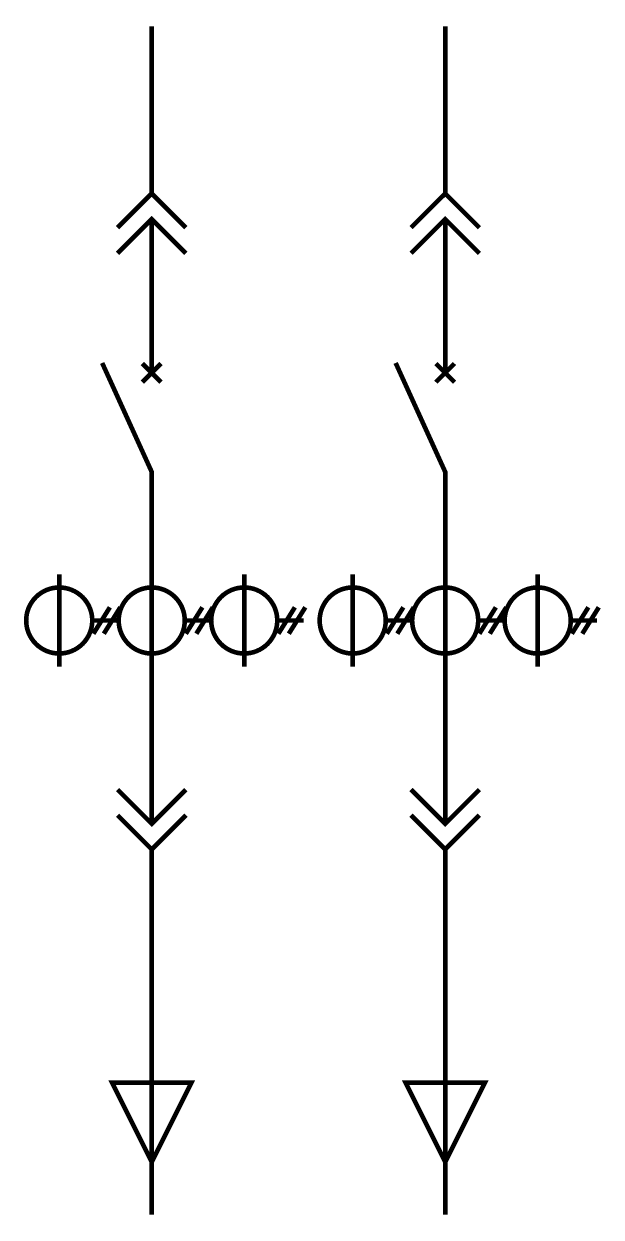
# Model space of a CAD drawing. Extents: x -9422388 to 15610651, y -1992469 to 953794.
# Drawn here: x -9422388 to -9419135, y -708083 to -701355 of the extents above; entities that cross this region are included whole.
import ezdxf

# ---------------------------------------------------------------- set-up
doc = ezdxf.new("R2010")
doc.units = 0
doc.header["$LTSCALE"] = 1000
for name, color, linetype in [('ELEMENT', 3, 'Continuous'), ('WIRE-母线', 6, 'Continuous'), ('WIRE-系统', 4, 'Continuous')]:
    doc.layers.add(name, color=color, linetype=linetype)
doc.styles.get("Standard").update_dxf_attribs({"font": 'gbenor.shx', "bigfont": 'gbcbig.shx'})

# ---------------------------------------------------------------- blocks, each defined once
blk = doc.blocks.new('$element$00000584')
at = {"const_width": 0.0233}
for points in [[(0, 0), (0, -1)], [(-0.4667, -0.2667), (-0.4667, -0.7333)], [(0.4667, -0.2667), (0.4667, -0.7333)], [(-0.2111, -0.4333), (-0.2944, -0.5667)], [(-0.1583, -0.4333), (-0.2417, -0.5667)], [(0.2556, -0.4333), (0.1723, -0.5667)], [(0.3083, -0.4333), (0.225, -0.5667)], [(0.7223, -0.4333), (0.6389, -0.5667)], [(0.775, -0.4333), (0.6917, -0.5667)], [(-0.3, -0.5), (-0.1667, -0.5)], [(0.1667, -0.5), (0.3, -0.5)], [(0.6333, -0.5), (0.7667, -0.5)]]:
    blk.add_lwpolyline(points, dxfattribs=at)
for points in [[(-0.4667, -0.3333, 1), (-0.4667, -0.6667, 1), (-0.4667, -0.3333)], [(0, -0.3333, 1), (0, -0.6667, 1), (0, -0.3333)], [(0.4667, -0.3333, 1), (0.4667, -0.6667, 1), (0.4667, -0.3333)]]:
    blk.add_lwpolyline(points, format="xyb", close=True, dxfattribs=at)
at = {"flags": 9}
blk.add_attdef('S', (0, 0), '', height=0.00000667, dxfattribs=at)
blk = doc.blocks.new('$element$00000388')
at = {"const_width": 0.0233}
for points in [[(0, 0), (0, -1)], [(-0.2, -0.3333), (0.2, -0.3333), (0, -0.7333), (-0.2, -0.3333)]]:
    blk.add_lwpolyline(points, dxfattribs=at)
at = {"flags": 9}
blk.add_attdef('S', (0, 0), '', height=0.00000667, dxfattribs=at)
blk = doc.blocks.new('$element$00000656')
at = {"const_width": 0.0233}
for points in [[(0, 0), (0, -0.5259)], [(-0.1724, -0.3534), (0, -0.5259), (0.1724, -0.3534)], [(-0.1724, -0.4828), (0, -0.6552), (0.1724, -0.4828)], [(0, -1), (0, -0.6552)]]:
    blk.add_lwpolyline(points, dxfattribs=at)
at = {"flags": 9}
blk.add_attdef('S', (0, 0), '', height=0.00000667, dxfattribs=at)
blk = doc.blocks.new('$element$00000576')
at = {"const_width": 0.0233}
for points in [[(0, 0), (0, -0.25)], [(0, -1), (0, -0.75), (-0.25, -0.2)], [(-0.0471, -0.2971), (0.0471, -0.2029)], [(-0.0471, -0.2029), (0.0471, -0.2971)]]:
    blk.add_lwpolyline(points, dxfattribs=at)
at = {"flags": 9}
blk.add_attdef('S', (0, 0), '', height=0.00000667, dxfattribs=at)
blk = doc.blocks.new('$element$00000360')
at = {"const_width": 0.0233}
for points in [[(0, 0), (0, -0.3448)], [(-0.1724, -0.5172), (0, -0.3448), (0.1724, -0.5172)], [(-0.1724, -0.6466), (0, -0.4741), (0.1724, -0.6466)], [(0, -1), (0, -0.4741)]]:
    blk.add_lwpolyline(points, dxfattribs=at)
at = {"flags": 9}
blk.add_attdef('S', (0, 0), '', height=0.00000667, dxfattribs=at)
blk = doc.blocks.new('$LoopLib$00000347')
at = {"layer": 'WIRE-系统', "const_width": 35}
for points in [[(0, 0), (0, -750)], [(0, -6750), (0, -7500)]]:
    blk.add_lwpolyline(points, dxfattribs=at)
at = {"layer": 'ELEMENT', "xscale": 1500, "yscale": 1500, "zscale": 1500}
for name, p in [('$element$00000360', (0, -750)), ('$element$00000576', (0, -2250)), ('$element$00000584', (0, -3750)), ('$element$00000656', (0, -5250)), ('$element$00000388', (0, -7500))]:
    blk.add_blockref(name, p, dxfattribs=at)

msp = doc.modelspace()

# ---------------------------------------------------------------- block references
at = {"layer": 'WIRE-母线', "xscale": 0.7446600000000001, "yscale": 0.7446600000000001, "zscale": 0.7446600000000001}
for p in [(-9421668.01268, -701368.08735), (-9420014.14581, -701368.08735)]:
    msp.add_blockref('$LoopLib$00000347', p, dxfattribs=at)

doc.saveas('drawing.dxf')
